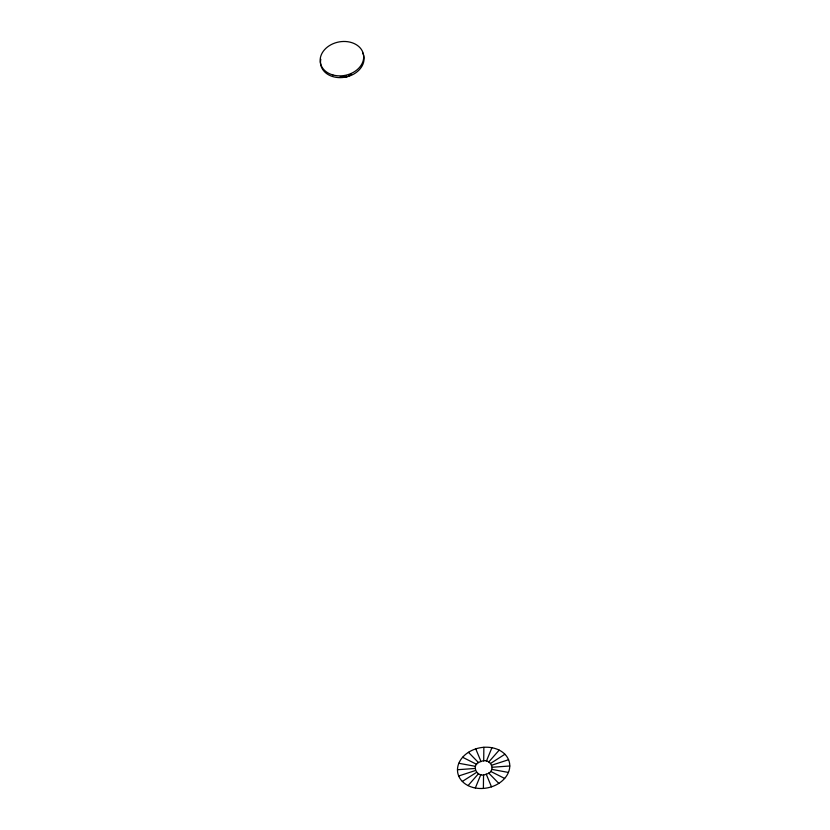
<?xml version="1.0" encoding="UTF-8"?>
<svg xmlns="http://www.w3.org/2000/svg" width="830" height="830" viewBox="0 0 830 830"><rect width="100%" height="100%" fill="white"/><g stroke="black" fill="none" stroke-linecap="round" stroke-linejoin="round"><path stroke-width="1.25" d="M483.392 788.427L483.548 774.67M483.703 761.037L483.859 747.291M346.515 75.81L346.214 76.817L341.981 77.117M475.331 787.992L480.881 774.514M486.37 761.203L491.931 747.716M468.068 785.595L478.485 773.716M488.766 761.992L499.183 750.123M462.341 781.455L476.565 772.367M490.686 763.351L504.91 754.263M481.006 761.525C469.936 764.088 476.742 778.862 486.245 774.183C497.315 771.62 490.509 756.856 481.006 761.525L475.766 748.878M458.689 775.988L475.31 770.562M491.941 765.146L508.562 759.73M457.486 769.721L474.957 768.476M492.294 767.242L509.776 765.997M458.834 763.278L475.434 766.339M491.827 769.369L508.417 772.44M462.611 757.271L476.679 764.357M490.572 771.35L504.64 778.436M468.452 752.312L478.599 762.708M488.663 773.01L498.809 783.396M486.245 774.183L491.485 786.84M362.679 52.84A21.954 16.994 -11.3 0 1 344.357 77.315A21.954 16.994 -11.3 0 1 320.785 59.283M351.546 74.171A16.424 12.709 -11.3 0 1 348.673 75.509M349.752 75.447A9.794 7.574 -11.3 0 1 340.082 76.931M473.276 787.535A26.352 20.387 -11.3 0 0 509.599 763.434A26.352 20.387 -11.3 0 0 468.006 752.603A26.352 20.387 -11.3 0 0 473.276 787.535M332.882 74.959A21.954 16.994 -11.3 0 0 363.602 55.33A21.954 16.994 -11.3 0 0 329.271 45.723A21.954 16.994 -11.3 0 0 332.882 74.959"/></g></svg>
